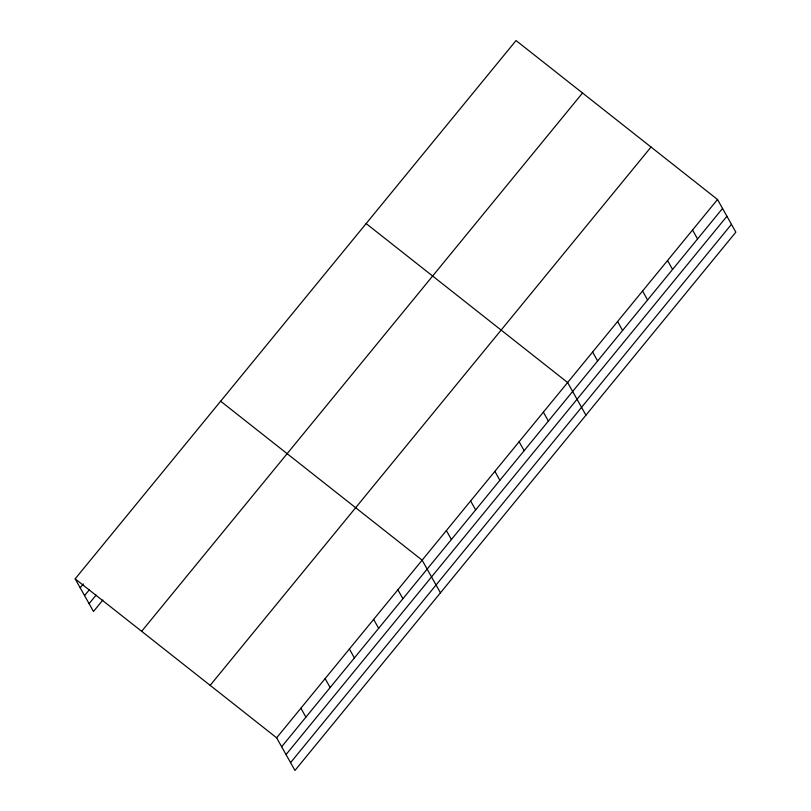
<?xml version="1.0" encoding="UTF-8"?>
<svg xmlns="http://www.w3.org/2000/svg" width="811" height="811" viewBox="0 0 811 811"><rect width="100%" height="100%" fill="white"/><g stroke="black" fill="none" stroke-linecap="round" stroke-linejoin="round"><path stroke-width="1.22" d="M75.159 578.851L516.039 40.55L717.522 199.506L735.841 232.149L294.961 770.45L276.642 737.817L75.159 578.851L93.478 611.494L102.865 600.028M80.177 587.793L83.31 583.971M84.567 595.609L89.261 589.881M89.088 603.668L96.124 595.071M141.651 631.313L582.531 93.012M210.161 685.356L651.03 147.055M276.642 737.817L717.522 199.506M281.66 746.749L722.54 208.447M286.05 754.575L726.93 216.263M290.571 762.634L731.451 224.323M366.146 223.572L567.629 382.539L585.937 415.171M220.653 401.212L422.136 560.178L440.444 592.811M692.543 230.02L697.551 238.951M667.554 260.524L672.572 269.455M642.576 291.027L647.583 299.958M617.587 321.531L622.605 330.462M592.608 352.035L597.626 360.966M543.38 412.14L548.388 421.081M519.131 441.752L524.139 450.683M494.882 471.353L499.89 480.294M470.633 500.965L475.641 509.896M446.385 530.566L451.392 539.508M397.887 589.779L402.905 598.721M373.638 619.391L378.656 628.322M349.389 648.993L354.407 657.934M325.14 678.604L330.158 687.535M300.891 708.206L305.909 717.147"/></g></svg>
